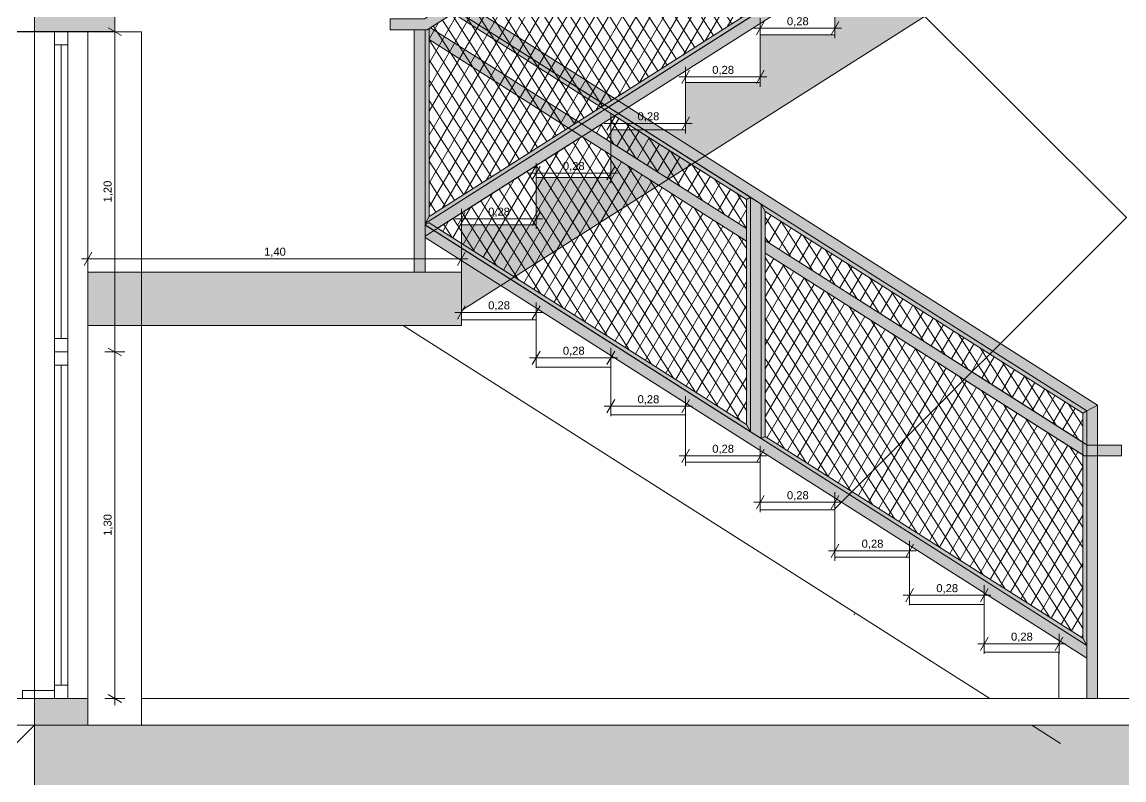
# Model space of a CAD drawing. Header units: metres. Extents: x 476297 to 476657, y 4620828 to 4621206.
# Drawn here: x 476590.638 to 476594.769, y 4621115.197 to 4621118.039 of the extents above; entities that cross this region are included whole.
import ezdxf

# ---------------------------------------------------------------- set-up
doc = ezdxf.new("R2010")
doc.units = ezdxf.units.M
doc.header["$MEASUREMENT"] = 0
for name, color, linetype in [('2D Drafting - General_Pen_No__250', 7, 'Continuous'), ('2D Drafting - General_Pen_No__250_Pen_No__7', 7, 'Continuous'), ('A-Area-G_Pen_No__7', 7, 'Continuous'), ('gegmebi_Pen_No__7', 7, 'Continuous'), ('gegmebi_Pen_No__7_Pen_No__7', 7, 'Continuous'), ('kar-panjara_Pen_No__7', 7, 'Continuous'), ('New2D Drafting - General', 7, 'Continuous'), ('New2D Drafting - General_Pen_No__250', 7, 'Continuous'), ('New2D Drafting - General_Pen_No__7', 7, 'Continuous'), ('New_________ _________ ___2', 7, 'Continuous'), ('NewDoors_Pen_No__7_Pen_No__7', 7, 'Continuous'), ('Newreg_nak', 7, 'Continuous'), ('Newshenobebi', 7, 'Continuous'), ('reg_nak', 7, 'Continuous'), ('zoma', 7, 'Continuous')]:
    doc.layers.add(name, color=color, linetype=linetype)
doc.styles.add('GENERATED_STYLE_2', font='arial.ttf')
doc.dimstyles.new('GENERATED_STYLE__5', dxfattribs={"dimtxt": 0.03, "dimasz": 0.038, "dimexe": 0.18, "dimexo": 0.003, "dimgap": 0.09, "dimtad": 1, "dimzin": 0, "dimdsep": 46, "dimtxsty": 'GENERATED_STYLE_2', "dimblk": 'ARROWHEAD_2', "dimblk1": 'ARROWHEAD_2', "dimblk2": 'ARROWHEAD_2', "dimcen": 0.09, "dimclrd": 142, "dimclre": 142, "dimclrt": 142, "dimadec": 0, "dimazin": 0, "dimtfac": 1, "dimtdec": 4, "dimtmove": 0, "dimatfit": 3, "dimfxl": 1, "dimtolj": 1, "dimtzin": 0, "dimarcsym": 0})
doc.dimstyles.new('GENERATED_STYLE__6', dxfattribs={"dimtxt": 0.03, "dimasz": 0.038, "dimexe": 0.18, "dimexo": 0.003, "dimgap": 0.09, "dimtad": 1, "dimtih": 1, "dimtoh": 1, "dimzin": 0, "dimdsep": 46, "dimtxsty": 'GENERATED_STYLE_2', "dimblk": 'ARROWHEAD_2', "dimblk1": 'ARROWHEAD_2', "dimblk2": 'ARROWHEAD_2', "dimcen": 0.09, "dimclrd": 142, "dimclre": 142, "dimclrt": 142, "dimadec": 0, "dimazin": 0, "dimtfac": 1, "dimtdec": 4, "dimtmove": 0, "dimatfit": 3, "dimfxl": 1, "dimtolj": 1, "dimtzin": 0, "dimarcsym": 0})
pattern_1 = [(60, (476844.52715, 4621385.791044), (-0.038971143, 0.0225), []), (122.833095, (476844.52715, 4621385.791044), (0.0368060797, 0.01875), [])]

# ---------------------------------------------------------------- blocks, each defined once
blk = doc.blocks.new('*D53', base_point=(476844.5271, 4621385.791))
at = {"layer": 'zoma', "color": 142, "linetype": 'Continuous', "lineweight": 0, "transparency": 16777216}
for p, q in [((476594.2209, 4621115.708), (476594.2454, 4621115.708)), ((476594.2598, 4621115.733), (476594.2309, 4621115.683)), ((476594.2454, 4621115.6705), (476594.2454, 4621115.7455)), ((476594.2454, 4621115.708), (476594.5254, 4621115.708)), ((476594.5109, 4621115.683), (476594.5398, 4621115.733)), ((476594.5254, 4621115.6705), (476594.5254, 4621115.7455)), ((476594.5254, 4621115.708), (476594.5498, 4621115.708))]:
    blk.add_line(p, q, dxfattribs=at)
at = {"layer": 'zoma', "color": 142, "lineweight": 0, "transparency": 16777216, "insert": (476594.3455, 4621115.714), "char_height": 0.03, "attachment_point": 7, "style": 'GENERATED_STYLE_2'}
blk.add_mtext('\\A1;{\\pql;\\fArial CYR|b0|i0|c204|p34;0,28}', dxfattribs=at)
blk = doc.blocks.new('ARROWHEAD_2')
at = {"color": 0, "linetype": 'Continuous', "lineweight": 0}
for p, q in [((0, 0), (-1, 0)), ((-0.38, -0.66), (0.38, 0.66))]:
    blk.add_line(p, q, dxfattribs=at)
blk = doc.blocks.new('*D54', base_point=(476844.5271, 4621385.791))
at = {"layer": 'zoma', "color": 142, "linetype": 'Continuous', "lineweight": 0, "transparency": 16777216}
for p, q in [((476593.9798, 4621115.9149), (476593.9509, 4621115.8649)), ((476593.9654, 4621115.8524), (476593.9654, 4621115.9274)), ((476594.2309, 4621115.8649), (476594.2598, 4621115.9149)), ((476594.2454, 4621115.8524), (476594.2454, 4621115.9274)), ((476593.9409, 4621115.8899), (476593.9654, 4621115.8899)), ((476593.9654, 4621115.8899), (476594.2454, 4621115.8899)), ((476594.2454, 4621115.8899), (476594.2698, 4621115.8899))]:
    blk.add_line(p, q, dxfattribs=at)
at = {"layer": 'zoma', "color": 142, "lineweight": 0, "transparency": 16777216, "insert": (476594.0655, 4621115.8959), "char_height": 0.03, "attachment_point": 7, "style": 'GENERATED_STYLE_2'}
blk.add_mtext('\\A1;{\\pql;\\fArial CYR|b0|i0|c204|p34;0,28}', dxfattribs=at)
blk = doc.blocks.new('*D55', base_point=(476844.5271, 4621385.791))
at = {"layer": 'zoma', "color": 142, "linetype": 'Continuous', "lineweight": 0, "transparency": 16777216}
for p, q in [((476593.6998, 4621116.0815), (476593.6709, 4621116.0315)), ((476593.6854, 4621116.019), (476593.6854, 4621116.094)), ((476593.9509, 4621116.0315), (476593.9798, 4621116.0815)), ((476593.9654, 4621116.019), (476593.9654, 4621116.094)), ((476593.6609, 4621116.0565), (476593.6854, 4621116.0565)), ((476593.6854, 4621116.0565), (476593.9654, 4621116.0565)), ((476593.9654, 4621116.0565), (476593.9898, 4621116.0565))]:
    blk.add_line(p, q, dxfattribs=at)
at = {"layer": 'zoma', "color": 142, "lineweight": 0, "transparency": 16777216, "insert": (476593.7855, 4621116.0625), "char_height": 0.03, "attachment_point": 7, "style": 'GENERATED_STYLE_2'}
blk.add_mtext('\\A1;{\\pql;\\fArial CYR|b0|i0|c204|p34;0,28}', dxfattribs=at)
blk = doc.blocks.new('*D56', base_point=(476844.5271, 4621385.791))
at = {"layer": 'zoma', "color": 142, "linetype": 'Continuous', "lineweight": 0, "transparency": 16777216}
for p, q in [((476593.4198, 4621116.2633), (476593.3909, 4621116.2133)), ((476593.4054, 4621116.2008), (476593.4054, 4621116.2758)), ((476593.6709, 4621116.2133), (476593.6998, 4621116.2633)), ((476593.6854, 4621116.2008), (476593.6854, 4621116.2758)), ((476593.3809, 4621116.2383), (476593.4054, 4621116.2383)), ((476593.4054, 4621116.2383), (476593.6854, 4621116.2383)), ((476593.6854, 4621116.2383), (476593.7098, 4621116.2383))]:
    blk.add_line(p, q, dxfattribs=at)
at = {"layer": 'zoma', "color": 142, "lineweight": 0, "transparency": 16777216, "insert": (476593.5055, 4621116.2443), "char_height": 0.03, "attachment_point": 7, "style": 'GENERATED_STYLE_2'}
blk.add_mtext('\\A1;{\\pql;\\fArial CYR|b0|i0|c204|p34;0,28}', dxfattribs=at)
blk = doc.blocks.new('*D57', base_point=(476844.5271, 4621385.791))
at = {"layer": 'zoma', "color": 142, "linetype": 'Continuous', "lineweight": 0, "transparency": 16777216}
for p, q in [((476593.1254, 4621116.375), (476593.1254, 4621116.45)), ((476593.4054, 4621116.375), (476593.4054, 4621116.45)), ((476593.1009, 4621116.4125), (476593.1254, 4621116.4125)), ((476593.1398, 4621116.4375), (476593.1109, 4621116.3875)), ((476593.1254, 4621116.4125), (476593.4054, 4621116.4125)), ((476593.3909, 4621116.3875), (476593.4198, 4621116.4375)), ((476593.4054, 4621116.4125), (476593.4298, 4621116.4125))]:
    blk.add_line(p, q, dxfattribs=at)
at = {"layer": 'zoma', "color": 142, "lineweight": 0, "transparency": 16777216, "insert": (476593.2255, 4621116.4185), "char_height": 0.03, "attachment_point": 7, "style": 'GENERATED_STYLE_2'}
blk.add_mtext('\\A1;{\\pql;\\fArial CYR|b0|i0|c204|p34;0,28}', dxfattribs=at)
blk = doc.blocks.new('*D58', base_point=(476844.5271, 4621385.791))
at = {"layer": 'zoma', "color": 142, "linetype": 'Continuous', "lineweight": 0, "transparency": 16777216}
for p, q in [((476592.8598, 4621116.6231), (476592.8309, 4621116.5731)), ((476592.8454, 4621116.5606), (476592.8454, 4621116.6356)), ((476593.1109, 4621116.5731), (476593.1398, 4621116.6231)), ((476593.1254, 4621116.5606), (476593.1254, 4621116.6356)), ((476592.8209, 4621116.5981), (476592.8454, 4621116.5981)), ((476592.8454, 4621116.5981), (476593.1254, 4621116.5981)), ((476593.1254, 4621116.5981), (476593.1498, 4621116.5981))]:
    blk.add_line(p, q, dxfattribs=at)
at = {"layer": 'zoma', "color": 142, "lineweight": 0, "transparency": 16777216, "insert": (476592.9455, 4621116.6041), "char_height": 0.03, "attachment_point": 7, "style": 'GENERATED_STYLE_2'}
blk.add_mtext('\\A1;{\\pql;\\fArial CYR|b0|i0|c204|p34;0,28}', dxfattribs=at)
blk = doc.blocks.new('*D59', base_point=(476844.5271, 4621385.791))
at = {"layer": 'zoma', "color": 142, "linetype": 'Continuous', "lineweight": 0, "transparency": 16777216}
for p, q in [((476592.5409, 4621116.78), (476592.5654, 4621116.78)), ((476592.5798, 4621116.805), (476592.5509, 4621116.755)), ((476592.5654, 4621116.7425), (476592.5654, 4621116.8175)), ((476592.5654, 4621116.78), (476592.8454, 4621116.78)), ((476592.8309, 4621116.755), (476592.8598, 4621116.805)), ((476592.8454, 4621116.7425), (476592.8454, 4621116.8175)), ((476592.8454, 4621116.78), (476592.8698, 4621116.78))]:
    blk.add_line(p, q, dxfattribs=at)
at = {"layer": 'zoma', "color": 142, "lineweight": 0, "transparency": 16777216, "insert": (476592.6655, 4621116.786), "char_height": 0.03, "attachment_point": 7, "style": 'GENERATED_STYLE_2'}
blk.add_mtext('\\A1;{\\pql;\\fArial CYR|b0|i0|c204|p34;0,28}', dxfattribs=at)
blk = doc.blocks.new('*D60', base_point=(476844.5271, 4621385.791))
at = {"layer": 'zoma', "color": 142, "linetype": 'Continuous', "lineweight": 0, "transparency": 16777216}
for p, q in [((476592.2854, 4621116.9129), (476592.2854, 4621116.9879)), ((476592.5654, 4621116.9129), (476592.5654, 4621116.9879)), ((476592.2609, 4621116.9504), (476592.2854, 4621116.9504)), ((476592.2998, 4621116.9754), (476592.2709, 4621116.9254)), ((476592.2854, 4621116.9504), (476592.5654, 4621116.9504)), ((476592.5509, 4621116.9254), (476592.5798, 4621116.9754)), ((476592.5654, 4621116.9504), (476592.5898, 4621116.9504))]:
    blk.add_line(p, q, dxfattribs=at)
at = {"layer": 'zoma', "color": 142, "lineweight": 0, "transparency": 16777216, "insert": (476592.3855, 4621116.9564), "char_height": 0.03, "attachment_point": 7, "style": 'GENERATED_STYLE_2'}
blk.add_mtext('\\A1;{\\pql;\\fArial CYR|b0|i0|c204|p34;0,28}', dxfattribs=at)
blk = doc.blocks.new('*D61', base_point=(476844.5271, 4621385.791))
at = {"layer": 'zoma', "color": 142, "linetype": 'Continuous', "lineweight": 0, "transparency": 16777216}
for p, q in [((476592.2998, 4621117.3264), (476592.2709, 4621117.2764)), ((476592.2854, 4621117.2639), (476592.2854, 4621117.3389)), ((476592.5509, 4621117.2764), (476592.5798, 4621117.3264)), ((476592.5654, 4621117.2639), (476592.5654, 4621117.3389)), ((476592.2609, 4621117.3014), (476592.2854, 4621117.3014)), ((476592.2854, 4621117.3014), (476592.5654, 4621117.3014)), ((476592.5654, 4621117.3014), (476592.5898, 4621117.3014))]:
    blk.add_line(p, q, dxfattribs=at)
at = {"layer": 'zoma', "color": 142, "lineweight": 0, "transparency": 16777216, "insert": (476592.3855, 4621117.3074), "char_height": 0.03, "attachment_point": 7, "style": 'GENERATED_STYLE_2'}
blk.add_mtext('\\A1;{\\pql;\\fArial CYR|b0|i0|c204|p34;0,28}', dxfattribs=at)
blk = doc.blocks.new('*D62', base_point=(476844.5271, 4621385.791))
at = {"layer": 'zoma', "color": 142, "linetype": 'Continuous', "lineweight": 0, "transparency": 16777216}
for p, q in [((476592.5798, 4621117.4977), (476592.5509, 4621117.4477)), ((476592.5654, 4621117.4352), (476592.5654, 4621117.5102)), ((476592.8309, 4621117.4477), (476592.8598, 4621117.4977)), ((476592.8454, 4621117.4352), (476592.8454, 4621117.5102)), ((476592.5409, 4621117.4727), (476592.5654, 4621117.4727)), ((476592.5654, 4621117.4727), (476592.8454, 4621117.4727)), ((476592.8454, 4621117.4727), (476592.8698, 4621117.4727))]:
    blk.add_line(p, q, dxfattribs=at)
at = {"layer": 'zoma', "color": 142, "lineweight": 0, "transparency": 16777216, "insert": (476592.6655, 4621117.4787), "char_height": 0.03, "attachment_point": 7, "style": 'GENERATED_STYLE_2'}
blk.add_mtext('\\A1;{\\pql;\\fArial CYR|b0|i0|c204|p34;0,28}', dxfattribs=at)
blk = doc.blocks.new('*D63', base_point=(476844.5271, 4621385.791))
at = {"layer": 'zoma', "color": 142, "linetype": 'Continuous', "lineweight": 0, "transparency": 16777216}
for p, q in [((476592.8454, 4621117.6214), (476592.8454, 4621117.6964)), ((476593.1254, 4621117.6214), (476593.1254, 4621117.6964)), ((476592.8209, 4621117.6589), (476592.8454, 4621117.6589)), ((476592.8598, 4621117.6839), (476592.8309, 4621117.6339)), ((476592.8454, 4621117.6589), (476593.1254, 4621117.6589)), ((476593.1109, 4621117.6339), (476593.1398, 4621117.6839)), ((476593.1254, 4621117.6589), (476593.1498, 4621117.6589))]:
    blk.add_line(p, q, dxfattribs=at)
at = {"layer": 'zoma', "color": 142, "lineweight": 0, "transparency": 16777216, "insert": (476592.9455, 4621117.6649), "char_height": 0.03, "attachment_point": 7, "style": 'GENERATED_STYLE_2'}
blk.add_mtext('\\A1;{\\pql;\\fArial CYR|b0|i0|c204|p34;0,28}', dxfattribs=at)
blk = doc.blocks.new('*D64', base_point=(476844.5271, 4621385.791))
at = {"layer": 'zoma', "color": 142, "linetype": 'Continuous', "lineweight": 0, "transparency": 16777216}
for p, q in [((476593.1398, 4621117.858), (476593.1109, 4621117.808)), ((476593.1254, 4621117.7955), (476593.1254, 4621117.8705)), ((476593.3909, 4621117.808), (476593.4198, 4621117.858)), ((476593.4054, 4621117.7955), (476593.4054, 4621117.8705)), ((476593.1009, 4621117.833), (476593.1254, 4621117.833)), ((476593.1254, 4621117.833), (476593.4054, 4621117.833)), ((476593.4054, 4621117.833), (476593.4298, 4621117.833))]:
    blk.add_line(p, q, dxfattribs=at)
at = {"layer": 'zoma', "color": 142, "lineweight": 0, "transparency": 16777216, "insert": (476593.2255, 4621117.839), "char_height": 0.03, "attachment_point": 7, "style": 'GENERATED_STYLE_2'}
blk.add_mtext('\\A1;{\\pql;\\fArial CYR|b0|i0|c204|p34;0,28}', dxfattribs=at)
blk = doc.blocks.new('*D65', base_point=(476844.5271, 4621385.791))
at = {"layer": 'zoma', "color": 142, "linetype": 'Continuous', "lineweight": 0, "transparency": 16777216}
for p, q in [((476593.4198, 4621118.0403), (476593.3909, 4621117.9903)), ((476593.4054, 4621117.9778), (476593.4054, 4621118.0528)), ((476593.6709, 4621117.9903), (476593.6998, 4621118.0403)), ((476593.6854, 4621117.9778), (476593.6854, 4621118.0528)), ((476593.3809, 4621118.0153), (476593.4054, 4621118.0153)), ((476593.4054, 4621118.0153), (476593.6854, 4621118.0153)), ((476593.6854, 4621118.0153), (476593.7098, 4621118.0153))]:
    blk.add_line(p, q, dxfattribs=at)
at = {"layer": 'zoma', "color": 142, "lineweight": 0, "transparency": 16777216, "insert": (476593.5055, 4621118.0213), "char_height": 0.03, "attachment_point": 7, "style": 'GENERATED_STYLE_2'}
blk.add_mtext('\\A1;{\\pql;\\fArial CYR|b0|i0|c204|p34;0,28}', dxfattribs=at)
blk = doc.blocks.new('*D85', base_point=(476844.5271, 4621385.791))
at = {"layer": 'zoma', "color": 142, "linetype": 'Continuous', "lineweight": 0, "transparency": 16777216}
for p, q in [((476590.8608, 4621117.1513), (476590.8852, 4621117.1513)), ((476590.8996, 4621117.1763), (476590.8708, 4621117.1263)), ((476590.8852, 4621117.1138), (476590.8852, 4621117.1888)), ((476590.8852, 4621117.1513), (476592.2854, 4621117.1513)), ((476592.2709, 4621117.1263), (476592.2998, 4621117.1763)), ((476592.2854, 4621117.1138), (476592.2854, 4621117.1888)), ((476592.2854, 4621117.1513), (476592.3098, 4621117.1513))]:
    blk.add_line(p, q, dxfattribs=at)
at = {"layer": 'zoma', "color": 142, "lineweight": 0, "transparency": 16777216, "insert": (476591.5454, 4621117.1573), "char_height": 0.03, "attachment_point": 7, "style": 'GENERATED_STYLE_2'}
blk.add_mtext('\\A1;{\\pql;\\fArial CYR|b0|i0|c204|p34;1,40}', dxfattribs=at)
blk = doc.blocks.new('*D86', base_point=(476844.5271, 4621385.791))
at = {"layer": 'zoma', "color": 142, "linetype": 'Continuous', "lineweight": 0, "transparency": 16777216}
for p, q in [((476594.5396, 4621118.7776), (476594.5107, 4621118.7276)), ((476594.5251, 4621118.7151), (476594.5251, 4621118.7901)), ((476595.9109, 4621118.7276), (476595.9398, 4621118.7776)), ((476595.9253, 4621118.7151), (476595.9253, 4621118.7901)), ((476594.5007, 4621118.7526), (476594.5251, 4621118.7526)), ((476594.5251, 4621118.7526), (476595.9253, 4621118.7526)), ((476595.9253, 4621118.7526), (476595.9498, 4621118.7526))]:
    blk.add_line(p, q, dxfattribs=at)
at = {"layer": 'zoma', "color": 142, "lineweight": 0, "transparency": 16777216, "insert": (476595.1853, 4621118.7586), "char_height": 0.03, "attachment_point": 7, "style": 'GENERATED_STYLE_2'}
blk.add_mtext('\\A1;{\\pql;\\fArial CYR|b0|i0|c204|p34;1,40}', dxfattribs=at)
blk = doc.blocks.new('*D88', base_point=(476844.5271, 4621385.791))
at = {"layer": 'zoma', "color": 142, "linetype": 'Continuous', "lineweight": 0, "transparency": 16777216}
for p, q in [((476594.5251, 4621121.9151), (476594.5251, 4621121.9901)), ((476595.9253, 4621121.9151), (476595.9253, 4621121.9901)), ((476594.5007, 4621121.9526), (476594.5251, 4621121.9526)), ((476594.5396, 4621121.9776), (476594.5107, 4621121.9276)), ((476594.5251, 4621121.9526), (476595.9253, 4621121.9526)), ((476595.9109, 4621121.9276), (476595.9398, 4621121.9776)), ((476595.9253, 4621121.9526), (476595.9498, 4621121.9526))]:
    blk.add_line(p, q, dxfattribs=at)
at = {"layer": 'zoma', "color": 142, "lineweight": 0, "transparency": 16777216, "insert": (476595.1853, 4621121.9586), "char_height": 0.03, "attachment_point": 7, "style": 'GENERATED_STYLE_2'}
blk.add_mtext('\\A1;{\\pql;\\fArial CYR|b0|i0|c204|p34;1,40}', dxfattribs=at)
blk = doc.blocks.new('*D545', base_point=(476844.5271, 4621385.791))
at = {"layer": 'zoma', "color": 142, "linetype": 'Continuous', "lineweight": 0, "transparency": 16777216}
for p, q in [((476591.0228, 4621116.8022), (476590.9478, 4621116.8022)), ((476590.9603, 4621116.8167), (476591.0103, 4621116.7878)), ((476590.9853, 4621115.5027), (476590.9853, 4621116.8022)), ((476591.0228, 4621115.5027), (476590.9478, 4621115.5027)), ((476590.9603, 4621115.5171), (476591.0103, 4621115.4883)), ((476590.9853, 4621115.4783), (476590.9853, 4621115.5027))]:
    blk.add_line(p, q, dxfattribs=at)
at = {"layer": 'zoma', "color": 142, "lineweight": 0, "transparency": 16777216, "insert": (476590.9793, 4621116.1126), "char_height": 0.03, "attachment_point": 7, "rotation": 90, "style": 'GENERATED_STYLE_2'}
blk.add_mtext('\\A1;{\\pql;\\fArial CYR|b0|i0|c204|p34;1,30}', dxfattribs=at)
blk = doc.blocks.new('*D546', base_point=(476844.5271, 4621385.791))
at = {"layer": 'zoma', "color": 142, "linetype": 'Continuous', "lineweight": 0, "transparency": 16777216}
for p, q in [((476590.9853, 4621118.0027), (476590.9853, 4621118.0272)), ((476591.0228, 4621118.0027), (476590.9478, 4621118.0027)), ((476591.0103, 4621117.9883), (476590.9603, 4621118.0171)), ((476590.9853, 4621116.8022), (476590.9853, 4621118.0027)), ((476591.0228, 4621116.8022), (476590.9478, 4621116.8022)), ((476590.9603, 4621116.8167), (476591.0103, 4621116.7878))]:
    blk.add_line(p, q, dxfattribs=at)
at = {"layer": 'zoma', "color": 142, "lineweight": 0, "transparency": 16777216, "insert": (476590.9793, 4621117.3626), "char_height": 0.03, "attachment_point": 7, "rotation": 90, "style": 'GENERATED_STYLE_2'}
blk.add_mtext('\\A1;{\\pql;\\fArial CYR|b0|i0|c204|p34;1,20}', dxfattribs=at)

msp = doc.modelspace()

# ---------------------------------------------------------------- hatches: boundary and pattern name
at = {"layer": '2D Drafting - General_Pen_No__250', "linetype": 'Continuous', "lineweight": 0}
for points in [[(476590.8852, 4621116.9007), (476592.2854, 4621116.9006), (476592.2854, 4621117.1006), (476590.8852, 4621117.1006)], [(476590.6852, 4621115.5027), (476590.8852, 4621115.5027), (476590.8852, 4621115.4027), (476599.4353, 4621115.4027), (476599.4353, 4621115.1726), (476590.9852, 4621115.1726), (476590.9852, 4621114.8027), (476590.6852, 4621114.8027), (476590.6852, 4621115.4027)]]:
    msp.add_hatch(color=7, dxfattribs=at).paths.add_polyline_path(points)
at = {"layer": '2D Drafting - General_Pen_No__250_Pen_No__7', "linetype": 'Continuous', "lineweight": 0}
msp.add_hatch(color=7, dxfattribs=at).paths.add_polyline_path([(476590.8852, 4621118.7027), (476590.8852, 4621118.6032), (476590.9853, 4621118.6032), (476590.9853, 4621118.0032), (476590.8852, 4621118.0032), (476590.8852, 4621118.0028), (476590.6852, 4621118.0028), (476590.6852, 4621118.0032), (476590.6852, 4621118.4368), (476590.6852, 4621118.7027)])
at = {"layer": 'New2D Drafting - General', "linetype": 'Continuous', "lineweight": 0}
for points in [[(476592.0183, 4621118.0506), (476592.0183, 4621118.0102), (476592.1572, 4621118.0102), (476594.6817, 4621119.6143), (476594.7599, 4621119.6143), (476594.7599, 4621119.6542), (476594.6699, 4621119.6542), (476592.1463, 4621118.0506)], [(476594.6294, 4621118.8594), (476592.1487, 4621117.2831), (476592.1487, 4621117.2357), (476594.6294, 4621118.812)], [(476592.1637, 4621118.1707), (476592.1637, 4621118.1477), (476594.6294, 4621116.5809), (476594.6699, 4621116.6026), (476592.1829, 4621118.1829)], [(476593.3689, 4621117.382), (476593.3538, 4621117.3738), (476592.1637, 4621118.1301), (476592.1637, 4621118.1477)], [(476593.3538, 4621118.0666), (476592.1637, 4621117.3104), (476592.1487, 4621117.2831), (476593.3688, 4621118.0584)], [(476592.1487, 4621117.1006), (476592.1487, 4621118.0102), (476592.1083, 4621118.0102), (476592.1083, 4621117.1006)], [(476592.1487, 4621117.2831), (476592.1637, 4621117.3104), (476592.1637, 4621118.0143), (476592.1572, 4621118.0102), (476592.1487, 4621118.0102)], [(476592.1637, 4621117.9735), (476593.3538, 4621117.2173), (476593.3538, 4621117.2647), (476592.1689, 4621118.0176), (476592.1637, 4621118.0143)], [(476593.3538, 4621117.3738), (476593.3688, 4621117.3819), (476593.3688, 4621116.5028), (476593.3538, 4621116.5301)], [(476593.3688, 4621116.5028), (476593.3688, 4621117.3819), (476593.4093, 4621117.3562), (476593.4093, 4621116.4771)], [(476593.4093, 4621117.3563), (476593.4243, 4621117.329), (476594.6144, 4621116.5727), (476594.6294, 4621116.5809)], [(476593.4093, 4621117.3562), (476593.4243, 4621117.329), (476593.4243, 4621116.4853), (476593.4093, 4621116.4771)], [(476592.1637, 4621117.2863), (476593.3538, 4621116.5301), (476593.3688, 4621116.5028), (476592.1486, 4621117.2781)], [(476594.6294, 4621115.7018), (476592.1487, 4621117.278), (476592.1487, 4621117.2307), (476594.6294, 4621115.6544)], [(476593.4243, 4621117.1725), (476594.6198, 4621116.4129), (476594.7598, 4621116.4129), (476594.7598, 4621116.453), (476594.6313, 4621116.453), (476593.4243, 4621117.2199)], [(476594.6294, 4621116.5809), (476594.6144, 4621116.5727), (476594.6144, 4621115.7291), (476594.6294, 4621115.7018)], [(476594.6294, 4621115.5026), (476594.6698, 4621115.5027), (476594.6698, 4621116.6026), (476594.6294, 4621116.5809), (476594.6294, 4621115.7073), (476594.6294, 4621115.6146)], [(476593.4243, 4621116.4853), (476594.6144, 4621115.7291), (476594.6294, 4621115.7018), (476593.4093, 4621116.4771)]]:
    msp.add_hatch(color=1, dxfattribs=at).paths.add_polyline_path(points)
h = msp.add_hatch(dxfattribs=at)
h.set_pattern_fill('BATT_INSULATION', color=1, style=0, pattern_type=2)
h.set_pattern_definition(pattern_1)
h.paths.add_polyline_path([(476593.3538, 4621118.0666), (476593.3538, 4621118.7705), (476592.1637, 4621118.0143), (476592.1637, 4621117.3104)])
h = msp.add_hatch(dxfattribs=at)
h.set_pattern_fill('BATT_INSULATION', color=1, style=0, pattern_type=2)
h.set_pattern_definition(pattern_1)
h.paths.add_polyline_path([(476592.8599, 4621117.6876), (476593.3538, 4621117.3738), (476593.3538, 4621117.2647), (476592.7741, 4621117.6331)])
h = msp.add_hatch(dxfattribs=at)
h.set_pattern_fill('BATT_INSULATION', color=1, style=0, pattern_type=2)
h.set_pattern_definition(pattern_1)
h.paths.add_polyline_path([(476592.7368, 4621117.6094), (476593.3538, 4621117.2173), (476593.3538, 4621116.5301), (476592.1961, 4621117.2658)])
h = msp.add_hatch(dxfattribs=at)
h.set_pattern_fill('BATT_INSULATION', color=1, style=0, pattern_type=2)
h.set_pattern_definition(pattern_1)
h.paths.add_polyline_path([(476594.6144, 4621116.4637), (476593.4243, 4621117.2199), (476593.4243, 4621117.329), (476594.6144, 4621116.5727)])
h = msp.add_hatch(dxfattribs=at)
h.set_pattern_fill('BATT_INSULATION', color=1, style=0, pattern_type=2)
h.set_pattern_definition(pattern_1)
h.paths.add_polyline_path([(476594.6144, 4621115.7291), (476593.4243, 4621116.4853), (476593.4243, 4621117.1725), (476594.6144, 4621116.4163)])
at = {"layer": 'New2D Drafting - General_Pen_No__250', "linetype": 'Continuous', "lineweight": 0}
msp.add_hatch(color=7, dxfattribs=at).paths.add_polyline_path([(476592.5651, 4621117.2786), (476592.2852, 4621117.2786), (476592.2854, 4621116.957), (476593.6852, 4621117.8465), (476593.9308, 4621118.0026), (476594.5252, 4621118.3803), (476594.5917, 4621118.4226), (476594.5252, 4621118.4226), (476594.5251, 4621118.4226), (476594.5251, 4621118.5246), (476594.2451, 4621118.5246), (476594.2451, 4621118.3466), (476593.9651, 4621118.3466), (476593.9651, 4621118.1686), (476593.9023, 4621118.1686, -0.081994), (476593.8779, 4621118.1686), (476593.6852, 4621118.1686), (476593.6852, 4621118.0026), (476593.6851, 4621118.0026), (476593.6851, 4621117.9906), (476593.4051, 4621117.9906), (476593.4051, 4621117.8126), (476593.1251, 4621117.8126), (476593.1251, 4621117.6346), (476592.8451, 4621117.6346), (476592.8451, 4621117.4566), (476592.5651, 4621117.4566)])
at = {"layer": 'New2D Drafting - General_Pen_No__7', "linetype": 'Continuous', "lineweight": 0}
h = msp.add_hatch(dxfattribs=at)
h.set_pattern_fill('MASONRY_BLOCK', style=0, pattern_type=2)
h.set_pattern_definition([(45, (476844.52715, 4621385.79104), (-0.12727922, 0.12727922), [])])
h.paths.add_polyline_path([(476584.5854, 4621115.4027), (476590.6852, 4621115.4027), (476590.6852, 4621109.8027), (476599.2356, 4621109.8027), (476599.2356, 4621109.0027), (476601.9356, 4621109.0027), (476601.9356, 4621109.8027), (476608.3851, 4621109.8027), (476608.3851, 4621110.9027), (476614.6734, 4621110.9027), (476614.6734, 4621110.3994), (476608.9854, 4621110.3994), (476608.9854, 4621109.3004), (476602.5752, 4621109.3025), (476602.5749, 4621108.4617), (476598.5955, 4621108.4631), (476598.5957, 4621109.2129), (476590.0457, 4621109.2158), (476590.0476, 4621114.7662), (476584.5851, 4621114.768)])

# ---------------------------------------------------------------- linework, layer by layer
at = {"layer": '2D Drafting - General_Pen_No__250', "color": 7, "linetype": 'Continuous', "lineweight": 0, "flags": 128}
for points in [[(476590.8852, 4621116.9007), (476592.2854, 4621116.9006), (476592.2854, 4621117.1006), (476590.8852, 4621117.1006)], [(476590.6852, 4621115.5027), (476590.8852, 4621115.5027), (476590.8852, 4621115.4027), (476599.4353, 4621115.4027), (476599.4353, 4621115.1726), (476590.9852, 4621115.1726), (476590.9852, 4621114.8027), (476590.6852, 4621114.8027), (476590.6852, 4621115.4027)]]:
    msp.add_lwpolyline(points, close=True, dxfattribs=at)
at = {"layer": '2D Drafting - General_Pen_No__250_Pen_No__7', "color": 7, "linetype": 'Continuous', "lineweight": 0, "flags": 128}
msp.add_lwpolyline([(476590.8852, 4621118.7027), (476590.8852, 4621118.6032), (476590.9853, 4621118.6032), (476590.9853, 4621118.0032), (476590.8852, 4621118.0032), (476590.8852, 4621118.0028), (476590.6852, 4621118.0028), (476590.6852, 4621118.0032), (476590.6852, 4621118.4368), (476590.6852, 4621118.7027)], close=True, dxfattribs=at)
at = {"layer": 'A-Area-G_Pen_No__7', "color": 7, "linetype": 'Continuous', "lineweight": 0, "flags": 128}
msp.add_lwpolyline([(476590.7602, 4621115.5027), (476590.6402, 4621115.5027), (476590.6402, 4621115.5327), (476590.7602, 4621115.5327)], close=True, dxfattribs=at)
at = {"layer": 'gegmebi_Pen_No__7', "color": 7, "linetype": 'Continuous', "lineweight": 0}
for p, q in [((476590.7852, 4621117.9527), (476590.7852, 4621116.8521)), ((476590.7852, 4621116.7522), (476590.7852, 4621115.5545))]:
    msp.add_line(p, q, dxfattribs=at)
at = {"layer": 'gegmebi_Pen_No__7', "color": 7, "linetype": 'Continuous', "lineweight": 0, "flags": 128}
for points in [[(476590.7602, 4621118.0028), (476590.8102, 4621118.0028), (476590.8102, 4621116.8521), (476590.7602, 4621116.8521)], [(476590.7602, 4621117.9528), (476590.8102, 4621117.9528), (476590.8102, 4621118.0028), (476590.7602, 4621118.0028)], [(476590.7602, 4621116.8022), (476590.8102, 4621116.8022), (476590.8102, 4621116.8521), (476590.7602, 4621116.8521)], [(476590.7602, 4621116.8022), (476590.8102, 4621116.8022), (476590.8102, 4621115.5027), (476590.7602, 4621115.5027)], [(476590.7602, 4621116.7522), (476590.8102, 4621116.7522), (476590.8102, 4621116.8022), (476590.7602, 4621116.8022)], [(476590.7602, 4621115.5027), (476590.8102, 4621115.5027), (476590.8102, 4621115.5525), (476590.7602, 4621115.5525)], [(476587.9858, 4621115.4027), (476590.6852, 4621115.4027), (476590.6852, 4621115.5027), (476587.9858, 4621115.5027)], [(476591.0855, 4621115.4027), (476597.5853, 4621115.4027), (476597.5853, 4621115.5027), (476591.0855, 4621115.5027)]]:
    msp.add_lwpolyline(points, close=True, dxfattribs=at)
at = {"layer": 'gegmebi_Pen_No__7_Pen_No__7', "color": 5, "linetype": 'Continuous', "lineweight": 0, "flags": 128}
msp.add_lwpolyline([(476593.9451, 4621118.1388), (476594.7779, 4621117.3059), (476593.6854, 4621116.2134)], dxfattribs=at)
at = {"layer": 'kar-panjara_Pen_No__7', "color": 7, "linetype": 'Continuous', "lineweight": 0, "flags": 128}
for points in [[(476590.8852, 4621118.0028), (476590.6852, 4621118.0028), (476590.6852, 4621115.5027), (476590.8852, 4621115.5027)], [(476590.8852, 4621118.0028), (476590.6852, 4621118.0028), (476590.6852, 4621115.5027), (476590.8852, 4621115.5027)], [(476591.0855, 4621118.0027), (476591.0855, 4621115.4027), (476590.6852, 4621115.4027), (476590.6852, 4621118.0027)]]:
    msp.add_lwpolyline(points, close=True, dxfattribs=at)
at = {"layer": 'New2D Drafting - General', "color": 7, "linetype": 'Continuous', "lineweight": 0, "flags": 128}
for points in [[(476592.0183, 4621118.0506), (476592.0183, 4621118.0102), (476592.1572, 4621118.0102), (476594.6817, 4621119.6143), (476594.7599, 4621119.6143), (476594.7599, 4621119.6542), (476594.6699, 4621119.6542), (476592.1463, 4621118.0506)], [(476594.6294, 4621118.8594), (476592.1487, 4621117.2831), (476592.1487, 4621117.2357), (476594.6294, 4621118.812)], [(476593.3538, 4621118.0666), (476593.3538, 4621118.7705), (476592.1637, 4621118.0143), (476592.1637, 4621117.3104)], [(476592.1637, 4621118.1707), (476592.1637, 4621118.1477), (476594.6294, 4621116.5809), (476594.6699, 4621116.6026), (476592.1829, 4621118.1829)], [(476593.3689, 4621117.382), (476593.3538, 4621117.3738), (476592.1637, 4621118.1301), (476592.1637, 4621118.1477)], [(476593.3538, 4621118.0666), (476592.1637, 4621117.3104), (476592.1487, 4621117.2831), (476593.3688, 4621118.0584)], [(476592.1487, 4621117.1006), (476592.1487, 4621118.0102), (476592.1083, 4621118.0102), (476592.1083, 4621117.1006)], [(476592.1487, 4621117.2831), (476592.1637, 4621117.3104), (476592.1637, 4621118.0143), (476592.1572, 4621118.0102), (476592.1487, 4621118.0102)], [(476592.1637, 4621117.9735), (476593.3538, 4621117.2173), (476593.3538, 4621117.2647), (476592.1689, 4621118.0176), (476592.1637, 4621118.0143)], [(476592.8599, 4621117.6876), (476593.3538, 4621117.3738), (476593.3538, 4621117.2647), (476592.7741, 4621117.6331)], [(476592.7368, 4621117.6094), (476593.3538, 4621117.2173), (476593.3538, 4621116.5301), (476592.1961, 4621117.2658)], [(476593.3538, 4621117.3738), (476593.3688, 4621117.3819), (476593.3688, 4621116.5028), (476593.3538, 4621116.5301)], [(476593.3688, 4621116.5028), (476593.3688, 4621117.3819), (476593.4093, 4621117.3562), (476593.4093, 4621116.4771)], [(476593.4093, 4621117.3563), (476593.4243, 4621117.329), (476594.6144, 4621116.5727), (476594.6294, 4621116.5809)], [(476593.4093, 4621117.3562), (476593.4243, 4621117.329), (476593.4243, 4621116.4853), (476593.4093, 4621116.4771)], [(476594.6144, 4621116.4637), (476593.4243, 4621117.2199), (476593.4243, 4621117.329), (476594.6144, 4621116.5727)], [(476592.1637, 4621117.2863), (476593.3538, 4621116.5301), (476593.3688, 4621116.5028), (476592.1486, 4621117.2781)], [(476594.6294, 4621115.7018), (476592.1487, 4621117.278), (476592.1487, 4621117.2307), (476594.6294, 4621115.6544)], [(476593.4243, 4621117.1725), (476594.6198, 4621116.4129), (476594.7598, 4621116.4129), (476594.7598, 4621116.453), (476594.6313, 4621116.453), (476593.4243, 4621117.2199)], [(476594.6144, 4621115.7291), (476593.4243, 4621116.4853), (476593.4243, 4621117.1725), (476594.6144, 4621116.4163)], [(476594.6294, 4621116.5809), (476594.6144, 4621116.5727), (476594.6144, 4621115.7291), (476594.6294, 4621115.7018)], [(476594.6294, 4621115.5026), (476594.6698, 4621115.5027), (476594.6698, 4621116.6026), (476594.6294, 4621116.5809), (476594.6294, 4621115.7073), (476594.6294, 4621115.6146)], [(476593.4243, 4621116.4853), (476594.6144, 4621115.7291), (476594.6294, 4621115.7018), (476593.4093, 4621116.4771)]]:
    msp.add_lwpolyline(points, close=True, dxfattribs=at)
at = {"layer": 'New2D Drafting - General_Pen_No__250', "color": 7, "linetype": 'Continuous', "lineweight": 0, "flags": 128}
msp.add_lwpolyline([(476593.6852, 4621118.1686), (476593.6852, 4621118.0026), (476593.6851, 4621118.0026), (476593.6851, 4621117.9906), (476593.4051, 4621117.9906), (476593.4051, 4621117.8126), (476593.1251, 4621117.8126), (476593.1251, 4621117.6346), (476592.8451, 4621117.6346), (476592.8451, 4621117.4566), (476592.5651, 4621117.4566), (476592.5651, 4621117.2786), (476592.2852, 4621117.2786), (476592.2854, 4621116.957), (476593.6852, 4621117.8465), (476593.9308, 4621118.0026), (476594.5252, 4621118.3803)], dxfattribs=at)
at = {"layer": 'New2D Drafting - General_Pen_No__7', "color": 7, "linetype": 'Continuous', "lineweight": 0, "flags": 128}
msp.add_lwpolyline([(476584.5854, 4621115.4027), (476590.6852, 4621115.4027), (476590.6852, 4621109.8027), (476599.2356, 4621109.8027), (476599.2356, 4621109.0027), (476601.9356, 4621109.0027), (476601.9356, 4621109.8027), (476608.3851, 4621109.8027), (476608.3851, 4621110.9027), (476614.6734, 4621110.9027), (476614.6734, 4621110.3994), (476608.9854, 4621110.3994), (476608.9854, 4621109.3004), (476602.5752, 4621109.3025), (476602.5749, 4621108.4617), (476598.5955, 4621108.4631), (476598.5957, 4621109.2129), (476590.0457, 4621109.2158), (476590.0476, 4621114.7662), (476584.5851, 4621114.768)], close=True, dxfattribs=at)
at = {"layer": 'New_________ _________ ___2', "color": 7, "linetype": 'Continuous', "lineweight": 0}
msp.add_line((476590.6852, 4621118.0028), (476590.6152, 4621118.0028), dxfattribs=at)
at = {"layer": 'NewDoors_Pen_No__7_Pen_No__7', "color": 5, "linetype": 'Continuous', "lineweight": 0, "flags": 128}
msp.add_lwpolyline([(476592.2852, 4621117.1006), (476592.2852, 4621117.2786), (476592.5651, 4621117.2786), (476592.5651, 4621117.4566), (476592.8451, 4621117.4566), (476592.8451, 4621117.6346), (476593.1251, 4621117.6346), (476593.1251, 4621117.8126), (476593.4051, 4621117.8126), (476593.4051, 4621117.9906), (476593.6851, 4621117.9906), (476593.6852, 4621118.1686), (476593.9651, 4621118.1686), (476593.9651, 4621118.3466), (476594.2451, 4621118.3466), (476594.2451, 4621118.5246), (476594.5251, 4621118.5246), (476594.5251, 4621118.6826)], dxfattribs=at)
at = {"layer": 'NewDoors_Pen_No__7_Pen_No__7', "color": 7, "linetype": 'Continuous', "lineweight": 0, "flags": 128}
msp.add_lwpolyline([(476592.2852, 4621117.0806), (476592.2852, 4621116.9226), (476592.5651, 4621116.9226), (476592.5651, 4621116.7446), (476592.8451, 4621116.7446), (476592.8451, 4621116.5666), (476593.1251, 4621116.5666), (476593.1251, 4621116.3886), (476593.4051, 4621116.3886), (476593.4051, 4621116.2106), (476593.6851, 4621116.2106), (476593.6852, 4621116.0326), (476593.9651, 4621116.0326), (476593.9651, 4621115.8546), (476594.2451, 4621115.8546), (476594.2451, 4621115.6766), (476594.5251, 4621115.6766), (476594.5251, 4621115.5026)], dxfattribs=at)
at = {"layer": 'Newreg_nak', "color": 7, "linetype": 'Continuous', "lineweight": 0, "flags": 128}
msp.add_lwpolyline([(476590.6854, 4621125.5023), (476590.6151, 4621125.5023), (476590.6153, 4621118.0026), (476590.6853, 4621118.0026)], dxfattribs=at)
at = {"layer": 'Newshenobebi', "color": 240, "linetype": 'Continuous', "lineweight": 0}
msp.add_lwpolyline([(476593.7561, 4621115.8204), (476593.7606, 4621115.8178)], dxfattribs=at)
at = {"layer": 'reg_nak', "color": 7, "linetype": 'Continuous', "lineweight": 0, "flags": 128}
for points in [[(476592.0673, 4621116.9006), (476594.2663, 4621115.5027)], [(476594.4236, 4621115.4027), (476594.5312, 4621115.3343)]]:
    msp.add_lwpolyline(points, dxfattribs=at)

# ---------------------------------------------------------------- dimensions: what is measured, and where the dimension line sits
at = {"layer": 'zoma', "color": 142, "linetype": 'Continuous', "lineweight": 0}
for base, p1, p2, picture, middle in [((476595.9253, 4621121.9526), (476594.5251, 4621115.5026), (476595.9253, 4621121.9526), '*D88', (476595.2243, 4621121.9736)), ((476595.9253, 4621118.7526), (476594.5251, 4621115.5026), (476595.9253, 4621118.7526), '*D86', (476595.2243, 4621118.7736)), ((476593.6854, 4621118.0153), (476593.4054, 4621117.9939), (476593.6854, 4621117.9939), '*D65', (476593.5444, 4621118.0363)), ((476593.4054, 4621117.833), (476593.1254, 4621117.8098), (476593.4054, 4621117.8098), '*D64', (476593.2644, 4621117.854)), ((476593.1254, 4621117.6589), (476592.8454, 4621117.6402), (476593.1254, 4621117.6402), '*D63', (476592.9844, 4621117.6799)), ((476592.8454, 4621117.4727), (476592.5654, 4621117.4534), (476592.8454, 4621117.4534), '*D62', (476592.7044, 4621117.4937)), ((476592.5654, 4621117.3014), (476592.2854, 4621117.2829), (476592.5654, 4621117.2829), '*D61', (476592.4244, 4621117.3224)), ((476592.2854, 4621117.1513), (476590.8852, 4621117.1006), (476592.2854, 4621117.1006), '*D85', (476591.5843, 4621117.1723)), ((476592.5654, 4621116.9504), (476592.2854, 4621116.924), (476592.5654, 4621116.924), '*D60', (476592.4244, 4621116.9714)), ((476592.8454, 4621116.78), (476592.5654, 4621116.7569), (476592.8454, 4621116.7569), '*D59', (476592.7044, 4621116.801)), ((476593.1254, 4621116.5981), (476592.8454, 4621116.5667), (476593.1254, 4621116.5667), '*D58', (476592.9844, 4621116.6191)), ((476593.4054, 4621116.4125), (476593.1254, 4621116.3913), (476593.4054, 4621116.3913), '*D57', (476593.2644, 4621116.4335)), ((476593.6854, 4621116.2383), (476593.4054, 4621116.2228), (476593.6854, 4621116.2228), '*D56', (476593.5444, 4621116.2593)), ((476593.9654, 4621116.0565), (476593.6854, 4621116.0361), (476593.9654, 4621116.0361), '*D55', (476593.8244, 4621116.0775)), ((476594.2454, 4621115.8899), (476593.9654, 4621115.8708), (476594.2454, 4621115.8708), '*D54', (476594.1044, 4621115.9109)), ((476594.5254, 4621115.708), (476594.2454, 4621115.6811), (476594.5254, 4621115.6811), '*D53', (476594.3844, 4621115.729))]:
    dim = msp.add_linear_dim(base=base, p1=p1, p2=p2, angle=0, dimstyle='GENERATED_STYLE__6', dxfattribs=at)
    dim.commit()
    dim.dimension.update_dxf_attribs({"geometry": picture, "text_midpoint": middle, "dimtype": 160})
for base, p1, p2, picture, middle in [((476590.9853, 4621118.0027), (476590.8102, 4621116.8022), (476591.0855, 4621118.0027), '*D546', (476590.9643, 4621117.4015)), ((476590.9853, 4621116.8022), (476590.8852, 4621115.5027), (476590.8102, 4621116.8022), '*D545', (476590.9643, 4621116.1515))]:
    dim = msp.add_linear_dim(base=base, p1=p1, p2=p2, angle=90, dimstyle='GENERATED_STYLE__5', dxfattribs=at)
    dim.commit()
    dim.dimension.update_dxf_attribs({"geometry": picture, "text_midpoint": middle, "dimtype": 160, "text_rotation": 90})

doc.saveas('drawing.dxf')
